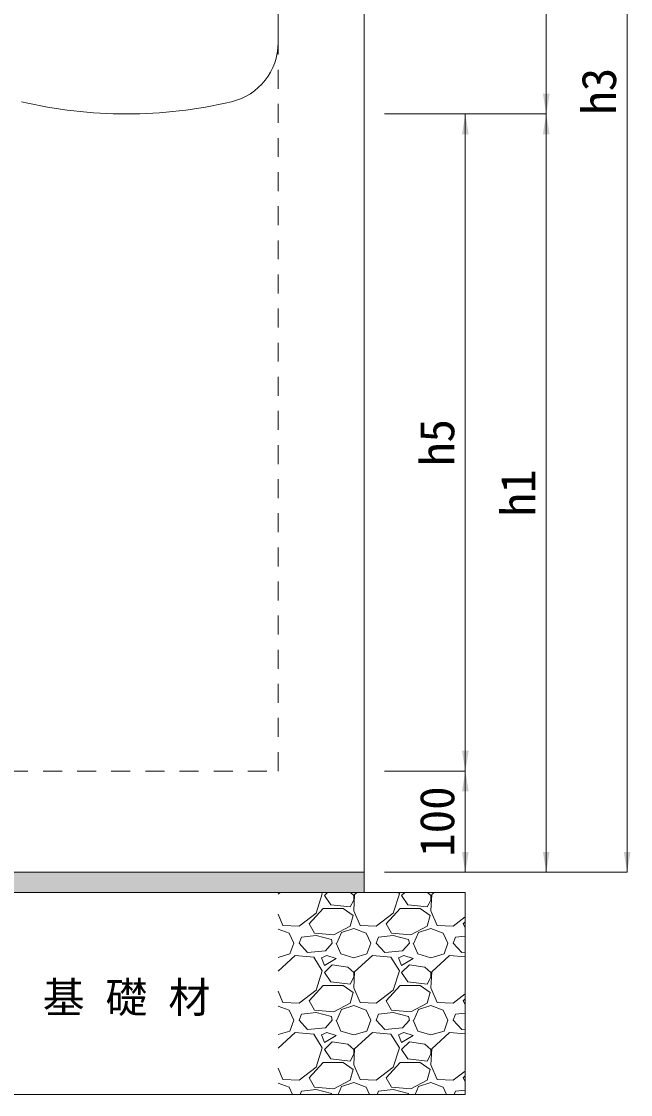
# Model space of a CAD drawing. Units: millimetres at full size; details may follow other scales. Extents: x 0 to 26200, y 7460 to 13400.
# Drawn here: x 12755 to 13358, y 9946 to 11008 of the extents above; entities that cross this region are included whole.
import ezdxf
from ezdxf.enums import TextEntityAlignment as Align

# ---------------------------------------------------------------- set-up
doc = ezdxf.new("R2010")
doc.units = ezdxf.units.MM
doc.header["$LTSCALE"] = 25
doc.linetypes.add('USER1', pattern=[1.35, 0.75, -0.6])
doc.layers.add('ハッチング', color=7, linetype='Continuous')
doc.layers.add('文字', color=7, linetype='Continuous')
for name, color, linetype, lineweight in [('ハッチング_基礎', 150, 'Continuous', 9), ('基礎', 3, 'Continuous', 20), ('寸法線', 7, 'Continuous', 9), ('本体', 2, 'Continuous', 20)]:
    doc.layers.add(name, color=color, linetype=linetype, lineweight=lineweight)
doc.styles.add('ＭＳ ゴシック', font='')
doc.styles.get('ＭＳ ゴシック').set_extended_font_data('MS Gothic')

# ---------------------------------------------------------------- blocks, each defined once
blk = doc.blocks.new('filled_arrow')
at = {"color": 0, "linetype": 'Continuous', "lineweight": -2}
blk.add_solid([(7.5, 1.25), (0, 0), (7.5, -1.25)], dxfattribs=at)

msp = doc.modelspace()

# ---------------------------------------------------------------- hatches: boundary and pattern name
at = {"layer": 'ハッチング'}
msp.add_hatch(color=256, dxfattribs=at).paths.add_polyline_path([(13094.33, 10146.22), (13094.33, 10166.22), (12624.33, 10166.22), (12624.33, 10146.22)])

# ---------------------------------------------------------------- linework, layer by layer
at = {"layer": 'ハッチング_基礎', "lineweight": 5}
for p, q in [((13011.19, 10146.22), (13009.33, 10144.52)), ((13046.8, 10125.66), (13052.89, 10144.71)), ((13052.89, 10144.71), (13051.97, 10146.22)), ((13058.22, 10146.22), (13055.18, 10143.19)), ((13055.18, 10143.19), (13061.28, 10134.04)), ((13080.33, 10131.76), (13084.14, 10138.61)), ((13084.14, 10143.19), (13080.67, 10146.22)), ((13084.9, 10143.95), (13084.14, 10127.95)), ((13084.14, 10138.61), (13084.14, 10143.19)), ((13087.39, 10146.22), (13084.9, 10143.95)), ((13123, 10125.66), (13129.09, 10144.71)), ((13129.09, 10144.71), (13128.17, 10146.22)), ((13134.42, 10146.22), (13131.38, 10143.19)), ((13131.38, 10143.19), (13137.48, 10134.04)), ((13156.53, 10131.76), (13160.34, 10138.61)), ((13160.34, 10143.19), (13156.87, 10146.22)), ((13161.1, 10143.95), (13160.34, 10127.95)), ((13160.34, 10138.61), (13160.34, 10143.19)), ((13163.59, 10146.22), (13161.1, 10143.95)), ((13039.94, 10114.99), (13053.66, 10130.23)), ((13053.66, 10130.23), (13073.47, 10130.23)), ((13061.28, 10134.04), (13080.33, 10131.76)), ((13073.47, 10130.23), (13083.37, 10123.37)), ((13084.14, 10127.95), (13090.23, 10113.47)), ((13116.14, 10114.99), (13129.86, 10130.23)), ((13129.86, 10130.23), (13149.67, 10130.23)), ((13137.48, 10134.04), (13156.53, 10131.76)), ((13149.67, 10130.23), (13159.57, 10123.37)), ((13160.34, 10127.95), (13166.43, 10113.47)), ((13009.33, 10124.65), (13014.03, 10113.47)), ((13030.03, 10112.71), (13046.8, 10125.66)), ((13083.37, 10123.37), (13080.33, 10112.71)), ((13106.23, 10112.71), (13123, 10125.66)), ((13159.57, 10123.37), (13156.53, 10112.71)), ((13182.43, 10112.71), (13194.33, 10121.89)), ((13192.34, 10114.99), (13194.33, 10117.2)), ((13009.33, 10109.9), (13020.13, 10105.85)), ((13014.03, 10113.47), (13030.03, 10112.71)), ((13045.27, 10105.85), (13039.94, 10114.99)), ((13080.33, 10112.71), (13064.32, 10104.32)), ((13067.37, 10095.94), (13071.94, 10106.61)), ((13071.94, 10106.61), (13084.14, 10110.42)), ((13084.14, 10110.42), (13096.33, 10105.85)), ((13090.23, 10113.47), (13106.23, 10112.71)), ((13121.47, 10105.85), (13116.14, 10114.99)), ((13156.53, 10112.71), (13140.52, 10104.32)), ((13143.57, 10095.94), (13148.14, 10106.61)), ((13148.14, 10106.61), (13160.34, 10110.42)), ((13160.34, 10110.42), (13172.53, 10105.85)), ((13166.43, 10113.47), (13182.43, 10112.71)), ((13194.33, 10111.59), (13192.34, 10114.99)), ((13020.13, 10105.85), (13024.7, 10095.94)), ((13020.89, 10085.27), (13024.7, 10095.94)), ((13030.03, 10095.94), (13032.32, 10102.04)), ((13038.42, 10086.8), (13030.03, 10095.94)), ((13046.8, 10103.56), (13032.32, 10102.04)), ((13064.32, 10104.32), (13045.27, 10105.85)), ((13062.04, 10099.75), (13046.8, 10103.56)), ((13062.8, 10095.94), (13055.94, 10088.32)), ((13062.8, 10095.94), (13062.04, 10099.75)), ((13066.61, 10095.94), (13071.18, 10085.27)), ((13096.33, 10105.85), (13100.9, 10095.94)), ((13097.09, 10085.27), (13100.9, 10095.94)), ((13106.23, 10095.94), (13108.52, 10102.04)), ((13114.62, 10086.8), (13106.23, 10095.94)), ((13123, 10103.56), (13108.52, 10102.04)), ((13140.52, 10104.32), (13121.47, 10105.85)), ((13138.24, 10099.75), (13123, 10103.56)), ((13139, 10095.94), (13132.14, 10088.32)), ((13139, 10095.94), (13138.24, 10099.75)), ((13142.81, 10095.94), (13147.38, 10085.27)), ((13172.53, 10105.85), (13177.1, 10095.94)), ((13173.29, 10085.27), (13177.1, 10095.94)), ((13182.43, 10095.94), (13184.72, 10102.04)), ((13190.82, 10086.8), (13182.43, 10095.94)), ((13194.33, 10103.05), (13184.72, 10102.04)), ((13009.33, 10081.87), (13020.89, 10085.27)), ((13055.94, 10088.32), (13038.42, 10086.8)), ((13071.18, 10085.27), (13084.14, 10081.46)), ((13084.14, 10081.46), (13097.09, 10085.27)), ((13132.14, 10088.32), (13114.62, 10086.8)), ((13147.38, 10085.27), (13160.34, 10081.46)), ((13160.34, 10081.46), (13173.29, 10085.27)), ((13194.33, 10087.1), (13190.82, 10086.8)), ((13026.22, 10083.75), (13009.33, 10068.32)), ((13044.51, 10082.23), (13026.22, 10083.75)), ((13052.89, 10068.51), (13044.51, 10082.23)), ((13057.47, 10083.75), (13052.13, 10081.46)), ((13052.13, 10081.46), (13055.18, 10073.84)), ((13055.18, 10073.84), (13066.61, 10080.7)), ((13062.8, 10074.61), (13055.18, 10066.99)), ((13066.61, 10080.7), (13057.47, 10083.75)), ((13078.04, 10072.32), (13062.8, 10074.61)), ((13102.42, 10083.75), (13084.9, 10067.75)), ((13120.71, 10082.23), (13102.42, 10083.75)), ((13129.09, 10068.51), (13120.71, 10082.23)), ((13133.67, 10083.75), (13128.33, 10081.46)), ((13128.33, 10081.46), (13131.38, 10073.84)), ((13131.38, 10073.84), (13142.81, 10080.7)), ((13139, 10074.61), (13131.38, 10066.99)), ((13142.81, 10080.7), (13133.67, 10083.75)), ((13154.24, 10072.32), (13139, 10074.61)), ((13178.62, 10083.75), (13161.1, 10067.75)), ((13194.33, 10082.44), (13178.62, 10083.75)), ((13046.8, 10049.46), (13052.89, 10068.51)), ((13055.18, 10066.99), (13061.28, 10057.84)), ((13084.14, 10066.99), (13078.04, 10072.32)), ((13084.9, 10067.75), (13084.14, 10051.75)), ((13084.14, 10062.41), (13084.14, 10066.99)), ((13123, 10049.46), (13129.09, 10068.51)), ((13131.38, 10066.99), (13137.48, 10057.84)), ((13160.34, 10066.99), (13154.24, 10072.32)), ((13161.1, 10067.75), (13160.34, 10051.75)), ((13160.34, 10062.41), (13160.34, 10066.99)), ((13039.94, 10038.79), (13053.66, 10054.03)), ((13053.66, 10054.03), (13073.47, 10054.03)), ((13061.28, 10057.84), (13080.33, 10055.56)), ((13073.47, 10054.03), (13083.37, 10047.17)), ((13080.33, 10055.56), (13084.14, 10062.41)), ((13116.14, 10038.79), (13129.86, 10054.03)), ((13129.86, 10054.03), (13149.67, 10054.03)), ((13137.48, 10057.84), (13156.53, 10055.56)), ((13149.67, 10054.03), (13159.57, 10047.17)), ((13156.53, 10055.56), (13160.34, 10062.41)), ((13009.33, 10048.45), (13014.03, 10037.27)), ((13030.03, 10036.51), (13046.8, 10049.46)), ((13083.37, 10047.17), (13080.33, 10036.51)), ((13084.14, 10051.75), (13090.23, 10037.27)), ((13106.23, 10036.51), (13123, 10049.46)), ((13159.57, 10047.17), (13156.53, 10036.51)), ((13160.34, 10051.75), (13166.43, 10037.27)), ((13182.43, 10036.51), (13194.33, 10045.69)), ((13009.33, 10033.7), (13020.13, 10029.65)), ((13014.03, 10037.27), (13030.03, 10036.51)), ((13045.27, 10029.65), (13039.94, 10038.79)), ((13080.33, 10036.51), (13064.32, 10028.12)), ((13071.94, 10030.41), (13084.14, 10034.22)), ((13084.14, 10034.22), (13096.33, 10029.65)), ((13090.23, 10037.27), (13106.23, 10036.51)), ((13121.47, 10029.65), (13116.14, 10038.79)), ((13156.53, 10036.51), (13140.52, 10028.12)), ((13148.14, 10030.41), (13160.34, 10034.22)), ((13160.34, 10034.22), (13172.53, 10029.65)), ((13166.43, 10037.27), (13182.43, 10036.51)), ((13192.34, 10038.79), (13194.33, 10041)), ((13194.33, 10035.39), (13192.34, 10038.79)), ((13020.13, 10029.65), (13024.7, 10019.74)), ((13030.03, 10019.74), (13032.32, 10025.84)), ((13046.8, 10027.36), (13032.32, 10025.84)), ((13064.32, 10028.12), (13045.27, 10029.65)), ((13062.04, 10023.55), (13046.8, 10027.36)), ((13062.8, 10019.74), (13062.04, 10023.55)), ((13067.37, 10019.74), (13071.94, 10030.41)), ((13096.33, 10029.65), (13100.9, 10019.74)), ((13106.23, 10019.74), (13108.52, 10025.84)), ((13123, 10027.36), (13108.52, 10025.84)), ((13140.52, 10028.12), (13121.47, 10029.65)), ((13138.24, 10023.55), (13123, 10027.36)), ((13139, 10019.74), (13138.24, 10023.55)), ((13143.57, 10019.74), (13148.14, 10030.41)), ((13172.53, 10029.65), (13177.1, 10019.74)), ((13182.43, 10019.74), (13184.72, 10025.84)), ((13194.33, 10026.85), (13184.72, 10025.84)), ((13020.89, 10009.07), (13024.7, 10019.74)), ((13038.42, 10010.6), (13030.03, 10019.74)), ((13055.94, 10012.12), (13038.42, 10010.6)), ((13062.8, 10019.74), (13055.94, 10012.12)), ((13066.61, 10019.74), (13071.18, 10009.07)), ((13097.09, 10009.07), (13100.9, 10019.74)), ((13114.62, 10010.6), (13106.23, 10019.74)), ((13132.14, 10012.12), (13114.62, 10010.6)), ((13139, 10019.74), (13132.14, 10012.12)), ((13142.81, 10019.74), (13147.38, 10009.07)), ((13173.29, 10009.07), (13177.1, 10019.74)), ((13190.82, 10010.6), (13182.43, 10019.74)), ((13194.33, 10010.9), (13190.82, 10010.6)), ((13009.33, 10005.67), (13020.89, 10009.07)), ((13026.22, 10007.55), (13009.33, 9992.12)), ((13044.51, 10006.03), (13026.22, 10007.55)), ((13052.89, 9992.31), (13044.51, 10006.03)), ((13057.47, 10007.55), (13052.13, 10005.26)), ((13052.13, 10005.26), (13055.18, 9997.64)), ((13055.18, 9997.64), (13066.61, 10004.5)), ((13066.61, 10004.5), (13057.47, 10007.55)), ((13071.18, 10009.07), (13084.14, 10005.26)), ((13084.14, 10005.26), (13097.09, 10009.07)), ((13102.42, 10007.55), (13084.9, 9991.55)), ((13120.71, 10006.03), (13102.42, 10007.55)), ((13129.09, 9992.31), (13120.71, 10006.03)), ((13133.67, 10007.55), (13128.33, 10005.26)), ((13128.33, 10005.26), (13131.38, 9997.64)), ((13131.38, 9997.64), (13142.81, 10004.5)), ((13142.81, 10004.5), (13133.67, 10007.55)), ((13147.38, 10009.07), (13160.34, 10005.26)), ((13160.34, 10005.26), (13173.29, 10009.07)), ((13178.62, 10007.55), (13161.1, 9991.55)), ((13194.33, 10006.24), (13178.62, 10007.55)), ((13046.8, 9973.26), (13052.89, 9992.31)), ((13062.8, 9998.41), (13055.18, 9990.79)), ((13055.18, 9990.79), (13061.28, 9981.64)), ((13078.04, 9996.12), (13062.8, 9998.41)), ((13084.14, 9990.79), (13078.04, 9996.12)), ((13084.9, 9991.55), (13084.14, 9975.55)), ((13084.14, 9986.21), (13084.14, 9990.79)), ((13123, 9973.26), (13129.09, 9992.31)), ((13139, 9998.41), (13131.38, 9990.79)), ((13131.38, 9990.79), (13137.48, 9981.64)), ((13154.24, 9996.12), (13139, 9998.41)), ((13160.34, 9990.79), (13154.24, 9996.12)), ((13161.1, 9991.55), (13160.34, 9975.55)), ((13160.34, 9986.21), (13160.34, 9990.79)), ((13061.28, 9981.64), (13080.33, 9979.36)), ((13080.33, 9979.36), (13084.14, 9986.21)), ((13137.48, 9981.64), (13156.53, 9979.36)), ((13156.53, 9979.36), (13160.34, 9986.21)), ((13009.33, 9972.25), (13014.03, 9961.07)), ((13030.03, 9960.31), (13046.8, 9973.26)), ((13039.94, 9962.59), (13053.66, 9977.83)), ((13053.66, 9977.83), (13073.47, 9977.83)), ((13073.47, 9977.83), (13083.37, 9970.97)), ((13083.37, 9970.97), (13080.33, 9960.31)), ((13084.14, 9975.55), (13090.23, 9961.07)), ((13106.23, 9960.31), (13123, 9973.26)), ((13116.14, 9962.59), (13129.86, 9977.83)), ((13129.86, 9977.83), (13149.67, 9977.83)), ((13149.67, 9977.83), (13159.57, 9970.97)), ((13159.57, 9970.97), (13156.53, 9960.31)), ((13160.34, 9975.55), (13166.43, 9961.07)), ((13182.43, 9960.31), (13194.33, 9969.49)), ((13009.33, 9957.5), (13020.13, 9953.45)), ((13014.03, 9961.07), (13030.03, 9960.31)), ((13045.27, 9953.45), (13039.94, 9962.59)), ((13080.33, 9960.31), (13064.32, 9951.92)), ((13071.94, 9954.21), (13084.14, 9958.02)), ((13084.14, 9958.02), (13096.33, 9953.45)), ((13090.23, 9961.07), (13106.23, 9960.31)), ((13121.47, 9953.45), (13116.14, 9962.59)), ((13156.53, 9960.31), (13140.52, 9951.92)), ((13148.14, 9954.21), (13160.34, 9958.02)), ((13160.34, 9958.02), (13172.53, 9953.45)), ((13166.43, 9961.07), (13182.43, 9960.31)), ((13192.34, 9962.59), (13194.33, 9964.8)), ((13194.33, 9959.19), (13192.34, 9962.59)), ((13020.13, 9953.45), (13023.46, 9946.22)), ((13031.04, 9946.22), (13032.32, 9949.64)), ((13046.8, 9951.16), (13032.32, 9949.64)), ((13064.32, 9951.92), (13045.27, 9953.45)), ((13062.04, 9947.35), (13046.8, 9951.16)), ((13062.26, 9946.22), (13062.04, 9947.35)), ((13068.52, 9946.22), (13071.94, 9954.21)), ((13096.33, 9953.45), (13099.66, 9946.22)), ((13107.24, 9946.22), (13108.52, 9949.64)), ((13123, 9951.16), (13108.52, 9949.64)), ((13140.52, 9951.92), (13121.47, 9953.45)), ((13138.24, 9947.35), (13123, 9951.16)), ((13138.46, 9946.22), (13138.24, 9947.35)), ((13144.72, 9946.22), (13148.14, 9954.21)), ((13172.53, 9953.45), (13175.86, 9946.22)), ((13183.44, 9946.22), (13184.72, 9949.64)), ((13194.33, 9950.65), (13184.72, 9949.64))]:
    msp.add_line(p, q, dxfattribs=at)
at = {"layer": '基礎', "lineweight": 13}
for p, q in [((13094.33, 10166.22), (13094.33, 10146.22)), ((12524.33, 10146.22), (13194.33, 10146.22)), ((13194.33, 10146.22), (13194.33, 9946.22)), ((12524.33, 9946.22), (13194.33, 9946.22))]:
    msp.add_line(p, q, dxfattribs=at)
at = {"layer": '寸法線'}
for p, q in [((13354.33, 11711.22), (13354.33, 10166.22)), ((13274.33, 11616.22), (13274.33, 10916.22)), ((13114.33, 10916.22), (13274.33, 10916.22)), ((13114.33, 10916.22), (13274.33, 10916.22)), ((13114.33, 10916.22), (13194.33, 10916.22)), ((13194.33, 10266.22), (13194.33, 10916.22)), ((13274.33, 10916.22), (13274.33, 10166.22)), ((13114.33, 10266.22), (13194.33, 10266.22)), ((13114.33, 10266.22), (13194.33, 10266.22)), ((13194.33, 10166.22), (13194.33, 10266.22)), ((13114.33, 10166.22), (13354.33, 10166.22)), ((13114.33, 10166.22), (13274.33, 10166.22)), ((13114.33, 10166.22), (13194.33, 10166.22))]:
    msp.add_line(p, q, dxfattribs=at)
at = {"layer": '本体'}
for p, q in [((13009.33, 10986.75), (13009.33, 11626.22)), ((13094.33, 10166.22), (13094.33, 11616.22)), ((12624.33, 10166.22), (13094.33, 10166.22))]:
    msp.add_line(p, q, dxfattribs=at)
at = {"layer": '本体', "linetype": 'USER1', "lineweight": 15}
for p, q in [((13009.33, 10266.22), (13009.33, 10986.75)), ((12709.33, 10266.22), (13009.33, 10266.22))]:
    msp.add_line(p, q, dxfattribs=at)
at = {"layer": '本体'}
for centre, radius, start, end in [((12949.33, 10986.75), 60, 283.34237, 0), ((12859.33, 11366.22), 450, 256.65765, 283.34237)]:
    msp.add_arc(centre, radius, start, end, dxfattribs=at)

# ---------------------------------------------------------------- block references
at = {"layer": '寸法線', "xscale": 2.67, "yscale": 2.67}
for p, rotation in [((13274.33, 10916.22), 90), ((13194.33, 10916.22), 270), ((13274.33, 10916.22), 270), ((13194.33, 10266.22), 90), ((13194.33, 10266.22), 270), ((13194.33, 10166.22), 90), ((13274.33, 10166.22), 90), ((13354.33, 10166.22), 90)]:
    msp.add_blockref('filled_arrow', p, dxfattribs=dict(at, rotation=rotation))

# ---------------------------------------------------------------- texts
at = {"layer": '寸法線', "style": 'ＭＳ ゴシック'}
for s, p in [('h3', (13326.33, 10938.72)), ('h5', (13166.33, 10591.22)), ('h1', (13246.33, 10541.22)), ('100', (13166.33, 10216.22))]:
    msp.add_text(s, height=34.18, rotation=90, dxfattribs=at).set_placement(p, align=Align.MIDDLE_CENTER)
at = {"layer": '文字', "style": 'ＭＳ ゴシック'}
msp.add_text('基 礎 材', height=30.38, dxfattribs=at).set_placement((12859.33, 10042.37), align=Align.MIDDLE_CENTER)

doc.saveas('drawing.dxf')
